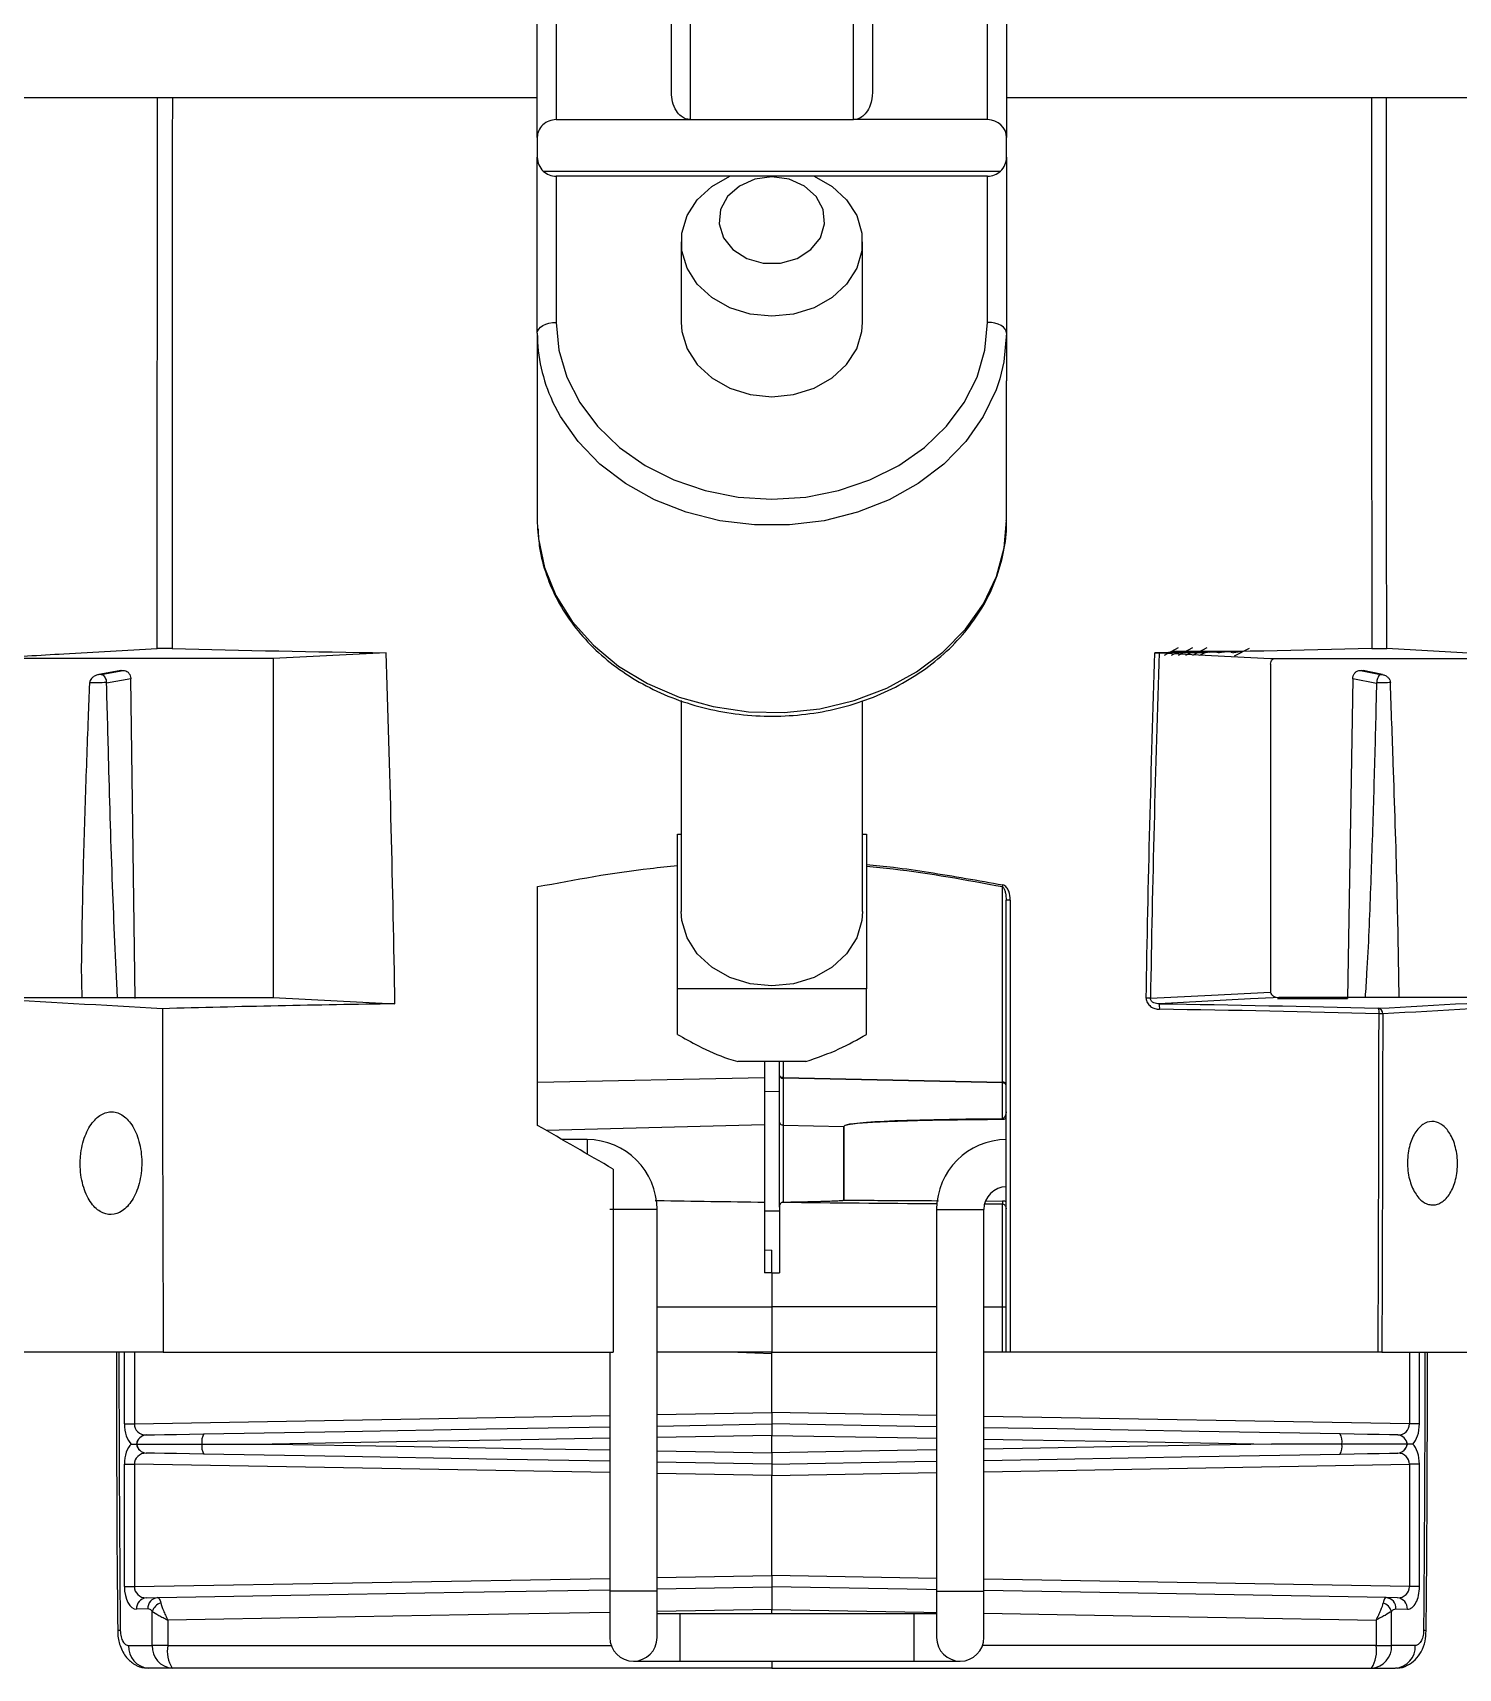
# Model space of a CAD drawing. Extents: x 9.3 to 87.2, y 1.1 to 68.8.
# Drawn here: x 36.15 to 39.923, y 54.545 to 58.873 of the extents above; entities that cross this region are included whole.
import ezdxf

# ---------------------------------------------------------------- set-up
doc = ezdxf.new("R2010")
doc.units = 0
doc.header["$MEASUREMENT"] = 0
doc.layers.add('OBJECT', color=7, linetype='CONTINUOUS')

msp = doc.modelspace()

# ---------------------------------------------------------------- linework, layer by layer
at = {"layer": 'OBJECT'}
for p, q in [((37.8405, 58.7145), (37.8405, 60.8196)), ((37.8905, 60.8196), (37.8905, 58.643)), ((38.3225, 58.643), (38.3225, 60.8196)), ((38.3725, 60.8196), (38.3725, 58.7145)), ((37.4855, 58.596), (37.4855, 60.4793)), ((37.5355, 60.4793), (37.5355, 58.643)), ((38.6775, 58.643), (38.6775, 60.4793)), ((38.7275, 60.4793), (38.7275, 58.596)), ((35.2685, 58.7018), (37.4855, 58.7018)), ((38.7275, 58.7018), (40.9445, 58.7018)), ((37.5355, 58.643), (37.8905, 58.643)), ((37.8905, 58.643), (38.3225, 58.643)), ((38.6775, 58.643), (38.3225, 58.643)), ((37.4855, 58.596), (37.4855, 58.5433)), ((38.7275, 58.5433), (38.7275, 58.596)), ((37.4855, 58.0778), (37.4855, 58.5433)), ((38.7275, 58.5433), (38.7275, 58.0778)), ((37.5013, 58.5068), (38.7118, 58.5068)), ((38.6775, 58.4933), (37.5355, 58.4933)), ((37.5355, 58.4933), (37.5355, 58.1065)), ((38.6775, 58.1065), (38.6775, 58.4933)), ((37.8665, 58.3193), (37.8665, 58.1065)), ((38.3465, 58.1065), (38.3465, 58.3193)), ((37.4855, 58.0778), (37.4855, 57.9522)), ((38.7275, 58.0778), (38.7275, 57.9522)), ((37.4855, 57.9522), (37.4855, 57.5823)), ((38.7275, 57.5823), (38.7275, 57.9522)), ((37.4855, 57.5823), (37.4861, 57.5608)), ((37.0853, 57.2325), (36.7865, 57.2168)), ((36.7865, 57.2168), (36.7865, 56.3203)), ((39.1315, 57.2323), (39.4265, 57.2168)), ((39.1822, 57.2451), (39.1443, 57.225)), ((39.1773, 57.2324), (39.163, 57.2249)), ((39.354, 57.2359), (39.1649, 57.2359)), ((39.1649, 57.2359), (39.1773, 57.2324)), ((39.1711, 57.2342), (39.1773, 57.2324)), ((39.19, 57.2342), (39.1773, 57.2324)), ((39.2529, 57.2324), (39.1773, 57.2324)), ((39.22, 57.2451), (39.1821, 57.225)), ((39.2151, 57.2324), (39.2008, 57.2249)), ((39.2089, 57.2342), (39.2151, 57.2324)), ((39.2278, 57.2342), (39.2151, 57.2324)), ((39.2578, 57.2451), (39.2199, 57.225)), ((39.2594, 57.2359), (39.2385, 57.2248)), ((39.2467, 57.2342), (39.2529, 57.2324)), ((39.2656, 57.2342), (39.2529, 57.2324)), ((39.2845, 57.2342), (39.2907, 57.2324)), ((39.3034, 57.2342), (39.2907, 57.2324)), ((39.3223, 57.2342), (39.3285, 57.2324)), ((39.354, 57.2359), (39.3285, 57.2324)), ((39.3693, 57.2441), (39.33, 57.2232)), ((36.3829, 57.1855), (36.3254, 57.1746)), ((36.3862, 57.1858), (36.3309, 57.1753)), ((36.3309, 57.1753), (36.3315, 57.1753)), ((36.3315, 57.1753), (36.3898, 57.1858)), ((36.3829, 57.1854), (36.3862, 57.1858)), ((39.4265, 57.2022), (39.4265, 56.3348)), ((39.6641, 57.1858), (39.7172, 57.1753)), ((39.6677, 57.1858), (39.6715, 57.185)), ((39.7177, 57.1753), (39.6677, 57.1858)), ((39.7227, 57.1747), (39.6716, 57.1854)), ((39.7172, 57.1753), (39.7177, 57.1753)), ((36.3002, 57.1527), (36.3, 57.151)), ((36.4096, 57.1635), (36.3455, 57.152)), ((36.3455, 57.152), (36.3455, 57.1535)), ((36.4212, 56.3176), (36.4096, 57.1635)), ((39.6437, 57.1635), (39.6301, 56.3176)), ((39.7067, 57.151), (39.6437, 57.1635)), ((39.7068, 57.1527), (39.7067, 57.151)), ((39.7436, 57.152), (39.7436, 57.1535)), ((37.8665, 57.1059), (37.8665, 56.5475)), ((38.3465, 56.5475), (38.3465, 57.1052)), ((37.8565, 56.7523), (37.8665, 56.7523)), ((37.8565, 56.3428), (37.8565, 56.7523)), ((38.3465, 56.7523), (38.3565, 56.7523)), ((38.3565, 56.7523), (38.3565, 56.3428)), ((38.7169, 56.0964), (38.7169, 56.6128)), ((39.7668, 56.3203), (39.7635, 56.5347)), ((36.2786, 56.4042), (36.2798, 56.319)), ((36.7865, 56.3203), (37.1087, 56.3034)), ((38.3565, 56.3428), (37.8565, 56.3428)), ((37.8565, 56.2226), (37.8565, 56.3428)), ((38.3565, 56.2226), (38.3565, 56.3428)), ((39.4448, 56.3176), (39.6301, 56.3176)), ((38.1966, 56.1506), (38.0165, 56.1506)), ((38.0865, 56.1506), (38.0865, 56.108)), ((38.1265, 56.114), (38.1265, 56.1506)), ((38.1362, 56.1506), (38.1362, 56.109)), ((38.0865, 56.108), (37.4865, 56.095)), ((38.0865, 56.108), (38.0865, 55.9832)), ((38.1265, 55.9901), (38.1265, 56.114)), ((38.1362, 56.109), (38.7169, 56.0964)), ((38.7169, 56.0942), (38.1362, 56.1069)), ((38.1362, 56.1069), (38.1362, 55.9829)), ((38.7169, 55.9992), (38.7169, 56.0942)), ((38.0865, 56.0728), (38.1265, 56.0717)), ((38.0865, 55.9832), (37.5092, 55.9687)), ((38.0865, 55.9832), (38.0865, 55.7787)), ((38.1265, 55.7659), (38.1265, 55.9901)), ((38.1362, 55.9829), (38.2967, 55.9789)), ((38.1362, 55.9829), (38.1362, 55.7789)), ((38.2967, 55.7841), (38.2967, 55.9789)), ((38.2969, 55.9789), (38.2969, 55.7842)), ((37.6175, 55.9443), (37.5515, 55.9443)), ((37.6175, 55.9443), (37.6175, 55.9065)), ((37.8025, 55.7593), (37.6775, 55.7593)), ((37.8025, 54.7493), (37.8025, 55.7593)), ((38.0865, 55.7787), (38.0865, 55.5918)), ((38.0865, 55.7556), (38.1265, 55.7561)), ((38.1265, 55.7659), (38.1265, 55.5918)), ((38.5425, 55.7593), (38.5425, 54.7493)), ((38.5425, 55.7593), (38.6675, 55.7593)), ((38.6675, 54.7493), (38.6675, 55.7593)), ((38.6721, 55.782), (38.7171, 55.7818)), ((38.7169, 55.5018), (38.7169, 55.7739)), ((38.0865, 55.6525), (38.1065, 55.6518)), ((38.1065, 55.5918), (38.1065, 55.6518)), ((38.1065, 55.5918), (38.0865, 55.5918)), ((38.1065, 55.5918), (38.1065, 55.5018)), ((38.1065, 55.5918), (38.1265, 55.5918)), ((37.8025, 55.5018), (38.1065, 55.5018)), ((38.1065, 55.5018), (38.1065, 55.3818)), ((38.5425, 55.5018), (38.1065, 55.5018)), ((38.6675, 55.5018), (38.7169, 55.5018)), ((38.7169, 55.5018), (38.7265, 55.5018)), ((36.4955, 55.3818), (36.0245, 55.3818)), ((36.3927, 55.1924), (36.3927, 55.3818)), ((36.4192, 55.3818), (36.4192, 55.1924)), ((36.4955, 55.3818), (37.6865, 55.3818)), ((37.6775, 55.3818), (37.6775, 54.7493)), ((38.1065, 55.3818), (37.8025, 55.3818)), ((38.0165, 55.3818), (38.1065, 55.3787)), ((38.1065, 55.3818), (38.5425, 55.3818)), ((38.1065, 55.2218), (38.1065, 55.3818)), ((38.1065, 55.2218), (38.1065, 55.3787)), ((38.7165, 55.3818), (38.6675, 55.3818)), ((39.7111, 55.3818), (38.7373, 55.3818)), ((39.7209, 55.3818), (40.1886, 55.3818)), ((39.7939, 55.3818), (39.7939, 55.1924)), ((39.8204, 55.1924), (39.8204, 55.3818)), ((37.8025, 55.2165), (38.1065, 55.2218)), ((38.1065, 55.2218), (38.1065, 55.1918)), ((38.5425, 55.2142), (38.1065, 55.2218)), ((36.3927, 55.1924), (36.4192, 55.1924)), ((36.4192, 55.1924), (37.6775, 55.2143)), ((37.8025, 55.1865), (38.1065, 55.1918)), ((39.7939, 55.1924), (38.6675, 55.212)), ((39.8204, 55.1924), (39.7939, 55.1924)), ((38.1065, 55.1618), (37.8025, 55.1565)), ((38.1065, 55.1158), (38.1065, 55.1618)), ((37.8025, 55.1211), (38.1065, 55.1158)), ((38.1065, 55.0858), (37.8025, 55.0911)), ((36.3927, 54.7614), (36.3927, 55.0852)), ((36.3927, 55.0852), (36.4192, 55.0852)), ((36.4192, 55.0852), (36.4192, 54.7614)), ((37.6775, 55.0633), (36.4192, 55.0852)), ((38.1065, 55.0558), (37.8025, 55.0611)), ((38.1065, 55.0858), (38.1065, 55.0558)), ((38.1065, 55.0558), (38.5425, 55.0634)), ((38.1065, 54.7908), (38.1065, 55.0558)), ((38.6675, 55.0656), (39.7939, 55.0852)), ((39.8204, 55.0852), (39.7939, 55.0852)), ((39.7939, 55.0852), (39.7939, 54.7614)), ((39.8204, 54.7614), (39.8204, 55.0852)), ((37.8025, 54.7855), (38.1065, 54.7908)), ((38.1065, 54.7908), (38.1065, 54.7608)), ((38.5425, 54.7832), (38.1065, 54.7908)), ((36.3927, 54.7614), (36.4192, 54.7614)), ((36.4192, 54.7614), (37.6775, 54.7833)), ((37.6775, 54.7493), (37.6775, 54.6268)), ((37.8025, 54.7493), (37.6775, 54.7493)), ((37.8025, 54.7555), (38.1065, 54.7608)), ((37.8025, 54.6268), (37.8025, 54.7493)), ((38.5425, 54.7493), (38.5425, 54.6268)), ((38.5425, 54.7493), (38.6675, 54.7493)), ((39.7939, 54.7614), (38.6675, 54.781)), ((38.6675, 54.6268), (38.6675, 54.7493)), ((39.8204, 54.7614), (39.7939, 54.7614)), ((36.4549, 54.7024), (36.4246, 54.7019)), ((36.4506, 54.7319), (36.4809, 54.7324)), ((38.1065, 54.7008), (37.8025, 54.6955)), ((38.1065, 54.6893), (38.1065, 54.7008)), ((39.7625, 54.7319), (39.7322, 54.7324)), ((39.7581, 54.7024), (39.7885, 54.7019)), ((36.4665, 54.6058), (36.4665, 54.6958)), ((36.5075, 54.6731), (36.5075, 54.6058)), ((37.8625, 54.6893), (37.8025, 54.6893)), ((38.4825, 54.6893), (37.8625, 54.6893)), ((37.8625, 54.6893), (37.8625, 54.5643)), ((38.5425, 54.6893), (38.4825, 54.6893)), ((38.4825, 54.6893), (38.4825, 54.5643)), ((39.7055, 54.6731), (39.7055, 54.6058)), ((39.7465, 54.6058), (39.7465, 54.6958)), ((36.4037, 54.6058), (36.4665, 54.6058)), ((36.5075, 54.6058), (36.4665, 54.6058)), ((36.5075, 54.6058), (37.6812, 54.6058)), ((39.7055, 54.6058), (38.6639, 54.6058)), ((39.7055, 54.6058), (39.7465, 54.6058)), ((39.8094, 54.6058), (39.7465, 54.6058)), ((36.5195, 54.5458), (36.4566, 54.5458)), ((38.1065, 54.5458), (36.5195, 54.5458)), ((37.74, 54.5643), (37.8625, 54.5643)), ((37.8625, 54.5643), (38.4825, 54.5643)), ((38.1065, 54.5643), (38.1065, 54.5458)), ((38.1065, 54.5458), (39.6936, 54.5458)), ((38.4825, 54.5643), (38.605, 54.5643)), ((39.6936, 54.5458), (39.7564, 54.5458))]:
    msp.add_line(p, q, dxfattribs=at)
at = {"layer": 'OBJECT', "flags": 128}
for points in [[(38.2183, 58.4933), (38.2657, 58.4665), (38.3041, 58.431), (38.3309, 58.389), (38.3448, 58.343), (38.3448, 58.2956), (38.3309, 58.2496), (38.3041, 58.2076), (38.2657, 58.1722), (38.2181, 58.1452), (38.164, 58.1284), (38.1065, 58.1227), (38.0491, 58.1284), (37.995, 58.1452), (37.9474, 58.1722), (37.909, 58.2076), (37.8821, 58.2496), (37.8683, 58.2956), (37.8683, 58.343), (37.8821, 58.389), (37.909, 58.431), (37.9474, 58.4665), (37.9948, 58.4933)], [(38.1065, 58.4914), (38.0611, 58.4851), (38.0206, 58.4672), (37.9893, 58.4394), (37.9708, 58.4048), (37.967, 58.3672), (37.9783, 58.3306), (38.0035, 58.299), (38.0399, 58.2758), (38.0835, 58.2636), (38.1296, 58.2636), (38.1732, 58.2758), (38.2095, 58.299), (38.2347, 58.3306), (38.2461, 58.3672), (38.2423, 58.4048), (38.2237, 58.4394), (38.1925, 58.4672), (38.152, 58.4851), (38.1065, 58.4914)], [(37.4855, 58.0778), (37.4865, 58.0834), (37.4893, 58.0888), (37.494, 58.0938), (37.5002, 58.0981), (37.5078, 58.1017), (37.5164, 58.1043), (37.5258, 58.106), (37.5355, 58.1065)], [(37.5355, 58.1065), (37.5426, 58.0334), (37.5635, 57.962), (37.5978, 57.8942), (37.6446, 57.8316), (37.7028, 57.7758), (37.7709, 57.7281), (37.8473, 57.6898), (37.9301, 57.6617), (38.0172, 57.6445), (38.1065, 57.6388), (38.1959, 57.6445), (38.283, 57.6617), (38.3658, 57.6898), (38.4422, 57.7281), (38.5103, 57.7758), (38.5685, 57.8316), (38.6153, 57.8942), (38.6496, 57.962), (38.6705, 58.0334), (38.6775, 58.1065)], [(37.8665, 58.1065), (37.8683, 58.0828), (37.8821, 58.0368), (37.909, 57.9948), (37.9474, 57.9594), (37.995, 57.9324), (38.0491, 57.9156), (38.1065, 57.9099)], [(38.1065, 57.9099), (38.164, 57.9156), (38.2181, 57.9324), (38.2657, 57.9594), (38.3041, 57.9948), (38.3309, 58.0368), (38.3448, 58.0828), (38.3465, 58.1065)], [(38.7275, 58.0778), (38.7266, 58.0834), (38.7237, 58.0888), (38.7191, 58.0938), (38.7129, 58.0981), (38.7053, 58.1017), (38.6967, 58.1043), (38.6873, 58.106), (38.6775, 58.1065)], [(38.7275, 58.0778), (38.7206, 58.002), (38.7098, 57.9572)], [(38.7098, 57.9572), (38.7, 57.9279), (38.666, 57.8571), (38.6196, 57.7913), (38.5618, 57.7318), (38.4937, 57.6801), (38.417, 57.6373), (38.3334, 57.6043), (38.2447, 57.5819), (38.1529, 57.5706), (38.0601, 57.5706), (37.9684, 57.5819), (37.8797, 57.6043), (37.796, 57.6373), (37.7194, 57.6801), (37.6513, 57.7318), (37.5934, 57.7913), (37.547, 57.8571), (37.5258, 57.8976)], [(37.4861, 57.5608), (37.4883, 57.5341), (37.5045, 57.4576), (37.5347, 57.384), (37.5782, 57.3149), (37.6341, 57.2522), (37.7009, 57.1971), (37.7773, 57.151), (37.8613, 57.1149), (37.951, 57.0898), (38.0444, 57.0761), (38.1392, 57.0743), (38.2332, 57.0843), (38.3243, 57.1059), (38.4103, 57.1386), (38.4893, 57.1817), (38.5593, 57.2341), (38.6187, 57.2946), (38.6662, 57.3618), (38.7007, 57.4342), (38.7213, 57.5101), (38.7275, 57.5823)], [(39.19, 57.2342), (39.1926, 57.2345), (39.1953, 57.2347), (39.1981, 57.2349), (39.2008, 57.2349), (39.2033, 57.2349), (39.2056, 57.2347), (39.2074, 57.2345), (39.2089, 57.2342)], [(39.2467, 57.2342), (39.2453, 57.2345), (39.2434, 57.2347), (39.2411, 57.2349), (39.2386, 57.2349), (39.2359, 57.2349), (39.2332, 57.2347), (39.2304, 57.2345), (39.2278, 57.2342)], [(39.2656, 57.2342), (39.2682, 57.2345), (39.271, 57.2347), (39.2737, 57.2349), (39.2764, 57.2349), (39.279, 57.2349), (39.2812, 57.2347), (39.2831, 57.2345), (39.2845, 57.2342)], [(39.3223, 57.2342), (39.3209, 57.2345), (39.319, 57.2347), (39.3168, 57.2349), (39.3143, 57.2349), (39.3116, 57.2349), (39.3088, 57.2347), (39.306, 57.2345), (39.3034, 57.2342)], [(38.1065, 56.3509), (38.0491, 56.3567), (37.995, 56.3735), (37.9474, 56.4004), (37.909, 56.4359), (37.8821, 56.4778), (37.8683, 56.5238), (37.8665, 56.5475)], [(38.3465, 56.5475), (38.3448, 56.5238), (38.3309, 56.4778), (38.3041, 56.4359), (38.2657, 56.4004), (38.2181, 56.3735), (38.164, 56.3567), (38.1065, 56.3509)], [(39.1084, 56.3181), (39.2697, 56.3266), (39.4265, 56.3348)], [(39.4478, 56.3203), (39.4328, 56.3195), (39.3728, 56.3164), (39.1312, 56.3036)], [(38.1265, 56.114), (38.1267, 56.1131), (38.1273, 56.1122), (38.1282, 56.1113), (38.1293, 56.1106), (38.1308, 56.1099), (38.1325, 56.1095), (38.1343, 56.1092), (38.1362, 56.109)], [(38.7265, 56.0914), (38.7264, 56.0924), (38.7258, 56.0933), (38.7249, 56.0942), (38.7237, 56.0949), (38.7223, 56.0955), (38.7206, 56.096), (38.7188, 56.0963), (38.7169, 56.0964)], [(36.6029, 55.1656), (36.9759, 55.1721), (37.3513, 55.1786), (37.6775, 55.1843)], [(38.5425, 55.1842), (38.4846, 55.1852), (38.1065, 55.1918)], [(39.6102, 55.1656), (39.2372, 55.1721), (38.8617, 55.1786), (38.6675, 55.182)], [(36.4506, 55.1629), (36.472, 55.1633), (36.4989, 55.1637), (36.5303, 55.1643), (36.5654, 55.1649), (36.6029, 55.1656)], [(37.6775, 55.1543), (37.4431, 55.1503), (37.1128, 55.1445), (36.7842, 55.1388)], [(36.7842, 55.1388), (37.1128, 55.1331), (37.4431, 55.1273), (37.6775, 55.1233)], [(38.1065, 55.1618), (38.4386, 55.156), (38.5425, 55.1542)], [(38.6675, 55.152), (38.77, 55.1503), (39.1003, 55.1445), (39.4289, 55.1388)], [(39.4289, 55.1388), (39.1003, 55.1331), (38.77, 55.1273), (38.6675, 55.1256)], [(39.7625, 55.1629), (39.7411, 55.1633), (39.7142, 55.1637), (39.6827, 55.1643), (39.6477, 55.1649), (39.6102, 55.1656)], [(36.6029, 55.112), (36.5654, 55.1127), (36.5303, 55.1133), (36.4989, 55.1139), (36.472, 55.1143), (36.4506, 55.1147)], [(37.6775, 55.0933), (37.3513, 55.099), (36.9759, 55.1055), (36.6029, 55.112)], [(38.5425, 55.1234), (38.4386, 55.1216), (38.1065, 55.1158)], [(38.1065, 55.0858), (38.4846, 55.0924), (38.5425, 55.0934)], [(38.6675, 55.0956), (38.8617, 55.099), (39.2372, 55.1055), (39.6102, 55.112)], [(39.6102, 55.112), (39.6477, 55.1127), (39.6827, 55.1133), (39.7142, 55.1139), (39.7411, 55.1143), (39.7625, 55.1147)], [(36.4809, 54.7324), (36.8835, 54.7395), (37.2894, 54.7465), (37.6775, 54.7533)], [(38.5425, 54.7532), (38.5157, 54.7537), (38.1065, 54.7608)], [(39.7322, 54.7324), (39.3296, 54.7395), (38.9237, 54.7465), (38.6675, 54.751)], [(38.1065, 54.7008), (38.5088, 54.6938), (38.5425, 54.6932)], [(37.6775, 54.6934), (37.303, 54.6869), (36.9037, 54.68), (36.5075, 54.6731)], [(38.6675, 54.6911), (38.9101, 54.6869), (39.3094, 54.68), (39.7055, 54.6731)]]:
    msp.add_lwpolyline(points, dxfattribs=at)
at = {"layer": 'OBJECT'}
for centre, radius, start, end in [((37.5355, 58.5433), 0.05, 180, 226.8214), ((38.6775, 58.5433), 0.05, 313.1786, 0), ((37.5355, 58.5433), 0.05, 226.8214, 270), ((38.6775, 58.5433), 0.05, 270, 313.1786), ((37.9156, 58.0794), 0.4301, 180.2013, 204.9991), ((38.5892, 56.6422), 0.131, 347.0442, 349.4355), ((38.7345, 56.4979), 0.0802, 87.9733, 95.695), ((39.0929, 56.0463), 0.2722, 86.7448, 89.0894), ((39.1004, 56.2928), 0.0326, 353.3818, 19.409), ((39.6908, 56.2808), 0.0229, 350.5798, 28.2809), ((39.7088, 56.2774), 0.0144, 358.0331, 81.4105), ((39.7125, 55.9907), 0.2863, 87.8594, 89.8319), ((38.1352, 56.1156), 0.00884, 190.4208, 276.2159), ((38.3062, 56.108), 0.17, 179.6306, 180.3694), ((38.7178, 56.0855), 0.00884, 10.4177, 96.2134), ((38.7471, 56.0011), 0.0303, 183.5924, 187.126), ((38.1352, 55.9917), 0.00884, 190.4214, 276.2131), ((38.297, 55.9898), 0.0109, 268.3848, 269.3044), ((37.6175, 55.7593), 0.185, 0, 90), ((38.7275, 55.7593), 0.185, 90, 180), ((38.7275, 55.7593), 0.06, 90, 180), ((38.9115, 55.7735), 0.1946, 177.5722, 179.8798), ((36.4522, 55.1352), 0.0277, 94.2445, 172.6384), ((36.4522, 55.1423), 0.0277, 187.3616, 265.7555), ((36.4524, 55.1355), 0.0275, 93.8712, 173.0771), ((36.4524, 55.1421), 0.0275, 186.9222, 266.1302), ((36.636, 55.1453), 0.0387, 148.5051, 189.6803), ((36.636, 55.1323), 0.0387, 170.3197, 211.4949), ((39.5771, 55.1453), 0.0387, 350.3171, 31.4976), ((39.5771, 55.1323), 0.0387, 328.5024, 9.6829), ((39.7606, 55.1355), 0.0275, 6.9219, 86.1298), ((39.7606, 55.1421), 0.0275, 273.8688, 353.0788), ((39.7609, 55.1352), 0.0277, 7.363, 85.7534), ((39.7609, 55.1423), 0.0277, 274.2466, 352.637), ((36.4529, 54.7036), 0.0283, 94.7089, 183.5306), ((36.4832, 54.7042), 0.0283, 94.7089, 183.53), ((36.502, 54.6839), 0.0374, 110.7328, 161.4995), ((39.7111, 54.6839), 0.0374, 18.501, 69.2674), ((39.7299, 54.7042), 0.0283, 356.4704, 85.2908), ((39.7602, 54.7036), 0.0283, 356.4692, 85.2906), ((36.3812, 54.6052), 0.0399, 89.1265, 99.2376), ((37.74, 54.6268), 0.0625, 180, 0), ((38.605, 54.6268), 0.0625, 180, 0), ((39.8318, 54.6043), 0.0409, 80.9174, 90.7827), ((36.4604, 54.6025), 0.0568, 176.664, 266.2215), ((36.5233, 54.6025), 0.0568, 176.6637, 266.2218), ((36.5916, 54.5914), 0.0853, 170.2762, 212.3304), ((39.6215, 54.5914), 0.0853, 327.6712, 9.7227), ((39.6898, 54.6025), 0.0568, 273.7788, 3.3359), ((39.7527, 54.6025), 0.0568, 273.7788, 3.3359)]:
    msp.add_arc(centre, radius, start, end, dxfattribs=at)
for centre, major_axis, ratio, start_param, end_param in [((37.5355, 58.596), (0.05, 0), 0.938361, 1.570796, 3.141593), ((38.6775, 58.596), (0.05, 0), 0.938361, 0, 1.570796), ((38.1013, 57.5007), (3.6002, 0.1508), 0.076813, 4.212633, 4.21375), ((38.1113, 57.5007), (3.6002, -0.1369), 0.078799, 5.161327, 5.162444), ((38.7165, 56.1015), (-0.0002, 0.01), 0.027719, 3.908117, 4.187199), ((41.0652, 55.9094), (2.7685, -0.0696), 0.020997, 2.583961, 3.14212), ((39.3553, 55.8818), (3.6232, 0), 0.030245, 4.368686, 4.486332), ((39.3553, 55.8818), (3.6232, 0), 0.030245, 4.521937, 4.535268), ((38.7165, 55.5018), (0, 0.12), 0.002908, 3.141593, 4.712389), ((36.4246, 55.1929), (0.0004, 0.06), 0.531565, 1.583731, 2.697992), ((36.4511, 55.1929), (0.031, 0.0082), 0.932097, 2.882072, 4.439703), ((39.762, 55.1929), (0.031, -0.0082), 0.932097, 4.985075, 6.542706), ((39.7885, 55.1929), (-0.0004, 0.06), 0.531565, 3.585194, 4.699455), ((36.4246, 55.0847), (-0.0004, 0.06), 0.531565, 0.443601, 1.557862), ((39.7885, 55.0847), (0.0004, 0.06), 0.531565, 4.725323, 5.839584), ((36.4511, 55.0847), (0.031, -0.0082), 0.932097, 1.843482, 3.401114), ((39.762, 55.0847), (0.031, 0.0082), 0.932097, 6.023664, 7.581296), ((36.4246, 54.7619), (0.0004, 0.06), 0.531565, 1.583731, 3.154527), ((36.4511, 54.7619), (0.031, 0.0082), 0.932097, 2.882072, 4.452868), ((39.762, 54.7619), (0.031, -0.0082), 0.932097, 4.97191, 6.542706), ((39.7885, 54.7619), (-0.0004, 0.06), 0.531565, 3.128658, 4.699455)]:
    msp.add_ellipse(centre, major_axis=major_axis, ratio=ratio, start_param=start_param, end_param=end_param, dxfattribs=at)
for points, knots in [([(36.4794, 57.2436), (36.4794, 57.2808), (36.4795, 57.5801), (36.48, 58.0667), (36.4801, 58.5149), (36.4802, 58.7018)], [0, 0, 0, 0, 0.076364, 0.614901, 1, 1, 1, 1]), ([(36.5196, 58.7018), (36.5195, 58.497), (36.5194, 58.0118), (36.5191, 57.525), (36.5189, 57.2436)], [0, 0, 0, 0, 0.421948, 1, 1, 1, 1]), ([(37.8905, 58.643), (37.8861, 58.6435), (37.8772, 58.6445), (37.8641, 58.6526), (37.8514, 58.6674), (37.8423, 58.6893), (37.8411, 58.7063), (37.8405, 58.7145)], [0, 0, 0, 0, 0.138344, 0.276042, 0.470202, 0.74205, 1, 1, 1, 1]), ([(38.3725, 58.7145), (38.3715, 58.7033), (38.3699, 58.6845), (38.3582, 58.6625), (38.3456, 58.65), (38.3334, 58.6439), (38.3258, 58.6432), (38.3225, 58.643)], [0, 0, 0, 0, 0.350281, 0.585229, 0.7605, 0.899708, 1, 1, 1, 1]), ([(39.6935, 58.7018), (39.6936, 58.4859), (39.6937, 58.0005), (39.694, 57.5138), (39.6942, 57.2436)], [0, 0, 0, 0, 0.444911, 1, 1, 1, 1]), ([(39.7337, 57.2436), (39.7337, 57.2808), (39.7336, 57.5637), (39.7331, 58.0502), (39.7329, 58.4985), (39.7328, 58.7018)], [0, 0, 0, 0, 0.076368, 0.581223, 1, 1, 1, 1]), ([(37.4875, 57.5599), (37.4884, 57.5433), (37.4905, 57.5022), (37.5082, 57.4381), (37.5381, 57.3691), (37.5798, 57.3045), (37.6319, 57.2454), (37.6935, 57.193), (37.7635, 57.1484), (37.8405, 57.1124), (37.9229, 57.0858), (38.009, 57.0692), (38.0971, 57.0629), (38.1854, 57.067), (38.2722, 57.0814), (38.3558, 57.106), (38.4344, 57.1403), (38.5064, 57.1836), (38.5704, 57.235), (38.6249, 57.2937), (38.6688, 57.3582), (38.7016, 57.4273), (38.7209, 57.4993), (38.7291, 57.5517), (38.7271, 57.5793), (38.7269, 57.5824)], [0, 0, 0, 0, 0.030719, 0.075911, 0.121153, 0.16653, 0.212088, 0.257827, 0.303719, 0.349725, 0.395809, 0.441942, 0.488108, 0.534301, 0.580515, 0.62675, 0.672997, 0.719237, 0.76544, 0.81156, 0.857541, 0.903332, 0.948906, 0.99428, 1, 1, 1, 1]), ([(36.7865, 57.2168), (36.6837, 57.2168), (36.5828, 57.2168), (36.3849, 57.2168), (36.2879, 57.2168), (36.098, 57.2168), (36.0056, 57.2168), (35.871, 57.2168), (35.8268, 57.2168), (35.7397, 57.2168), (35.6968, 57.2168), (35.5703, 57.2168), (35.4892, 57.2168), (35.3723, 57.2168), (35.3341, 57.2168), (35.2594, 57.2168), (35.2229, 57.2168), (35.1159, 57.2168), (35.0483, 57.2168), (34.9526, 57.2168), (34.9216, 57.2168), (34.8765, 57.2168), (34.8617, 57.2168), (34.8326, 57.2168), (34.8183, 57.2168), (34.804, 57.2168)], [0, 0, 0, 0, 0.125, 0.125, 0.25, 0.25, 0.375, 0.375, 0.4375, 0.4375, 0.5, 0.5, 0.625, 0.625, 0.6875, 0.6875, 0.75, 0.75, 0.875, 0.875, 0.9375, 0.9375, 0.96875, 0.96875, 1, 1, 1, 1]), ([(36.0392, 57.2184), (36.1036, 57.2222), (36.168, 57.226), (36.2324, 57.2297), (36.3147, 57.2344), (36.397, 57.239), (36.4794, 57.2436)], [0.00042223, 0.00042223, 0.00042223, 0.00042223, 0.00998302, 0.00998302, 0.00998302, 0.02220394, 0.02220394, 0.02220394, 0.02220394]), ([(36.5189, 57.2436), (36.5148, 57.2437), (36.5108, 57.2438), (36.5033, 57.2439), (36.4996, 57.2439), (36.4894, 57.2439), (36.4837, 57.2438), (36.4794, 57.2436)], [0, 0, 0, 0, 0.25, 0.25, 0.5, 0.5, 1, 1, 1, 1]), ([(39.4265, 57.2022), (39.4265, 57.2047), (39.4271, 57.2071), (39.4286, 57.2111), (39.4297, 57.2126), (39.4329, 57.2161), (39.4354, 57.2171), (39.4379, 57.2172)], [0, 0, 0, 0, 0.25, 0.25, 0.5, 0.5, 1, 1, 1, 1]), ([(39.4265, 57.2168), (39.5294, 57.2168), (39.6303, 57.2168), (39.8281, 57.2168), (39.9252, 57.2168), (40.1151, 57.2168), (40.2075, 57.2168), (40.342, 57.2168), (40.3862, 57.2168), (40.4733, 57.2168), (40.5163, 57.2168), (40.6428, 57.2168), (40.7239, 57.2168), (40.8408, 57.2168), (40.8789, 57.2168), (40.9536, 57.2168), (40.9902, 57.2168), (41.0972, 57.2168), (41.1647, 57.2168), (41.2605, 57.2168), (41.2915, 57.2168), (41.3366, 57.2168), (41.3514, 57.2168), (41.3805, 57.2168), (41.3948, 57.2168), (41.4091, 57.2168)], [0, 0, 0, 0, 0.125, 0.125, 0.25, 0.25, 0.375, 0.375, 0.4375, 0.4375, 0.5, 0.5, 0.625, 0.625, 0.6875, 0.6875, 0.75, 0.75, 0.875, 0.875, 0.9375, 0.9375, 0.96875, 0.96875, 1, 1, 1, 1]), ([(39.6942, 57.2436), (39.6983, 57.2437), (39.7022, 57.2438), (39.7098, 57.2439), (39.7135, 57.2439), (39.7237, 57.2439), (39.7294, 57.2438), (39.7337, 57.2436)], [0, 0, 0, 0, 0.25, 0.25, 0.5, 0.5, 1, 1, 1, 1]), ([(40.1739, 57.2184), (40.1095, 57.2222), (40.0451, 57.226), (39.9807, 57.2297), (39.8984, 57.2344), (39.816, 57.239), (39.7337, 57.2436)], [0.00042223, 0.00042223, 0.00042223, 0.00042223, 0.00998302, 0.00998302, 0.00998302, 0.02220394, 0.02220394, 0.02220394, 0.02220394]), ([(36.3309, 57.1753), (36.3308, 57.1753), (36.3287, 57.1751), (36.3226, 57.1743), (36.3136, 57.1712), (36.306, 57.1654), (36.3015, 57.1592), (36.3006, 57.1549), (36.3002, 57.1527)], [0, 0, 0, 0, 0.00456, 0.169624, 0.473652, 0.691285, 0.845257, 1, 1, 1, 1]), ([(36.3315, 57.1753), (36.3315, 57.1753), (36.3325, 57.1752), (36.3348, 57.1744), (36.3384, 57.1716), (36.3417, 57.1667), (36.3443, 57.1605), (36.3451, 57.1558), (36.3455, 57.1535)], [0, 0, 0, 0, 0.005288, 0.181468, 0.410794, 0.614403, 0.806986, 1, 1, 1, 1]), ([(36.3898, 57.1858), (36.392, 57.1855), (36.3965, 57.185), (36.4025, 57.1811), (36.407, 57.1753), (36.4093, 57.169), (36.4095, 57.1649), (36.4096, 57.1635)], [0, 0, 0, 0, 0.217766, 0.435523, 0.653691, 0.873137, 1, 1, 1, 1]), ([(39.6437, 57.1635), (39.644, 57.1661), (39.6445, 57.1713), (39.6482, 57.1781), (39.6536, 57.1831), (39.6593, 57.1855), (39.6628, 57.1857), (39.6641, 57.1858)], [0, 0, 0, 0, 0.221448, 0.442933, 0.663362, 0.882264, 1, 1, 1, 1]), ([(39.7172, 57.1753), (39.7172, 57.1753), (39.7168, 57.1751), (39.7154, 57.1743), (39.7126, 57.1712), (39.7097, 57.1654), (39.7077, 57.1592), (39.7071, 57.1549), (39.7068, 57.1527)], [0, 0, 0, 0, 0.004561, 0.169629, 0.473652, 0.691286, 0.845259, 1, 1, 1, 1]), ([(39.7177, 57.1753), (39.7177, 57.1753), (39.7199, 57.1752), (39.7249, 57.1744), (39.732, 57.1716), (39.738, 57.1667), (39.7423, 57.1605), (39.7431, 57.1558), (39.7436, 57.1535)], [0, 0, 0, 0, 0.005293, 0.1814754, 0.4107967, 0.6144028, 0.8069899, 1, 1, 1, 1]), ([(36.3, 57.151), (36.2989, 57.1209), (36.2948, 57.0156), (36.2885, 56.8351), (36.2817, 56.6163), (36.2797, 56.4727), (36.2787, 56.4042)], [0, 0, 0, 0, 0.121097, 0.422979, 0.724866, 1, 1, 1, 1]), ([(36.3455, 57.1535), (36.3376, 57.1532), (36.3215, 57.1528), (36.3074, 57.1528), (36.3002, 57.1527)], [0, 0, 0, 0, 0.488037, 1, 1, 1, 1]), ([(36.3742, 56.3203), (36.3697, 56.4187), (36.3601, 56.625), (36.3523, 56.9023), (36.3475, 57.0811), (36.3455, 57.152)], [0, 0, 0, 0, 0.355051, 0.744352, 1, 1, 1, 1]), ([(39.7067, 57.151), (39.706, 57.1209), (39.7035, 57.0156), (39.6987, 56.8351), (39.691, 56.6097), (39.6844, 56.4379), (39.678, 56.3416), (39.6766, 56.3203)], [0, 0, 0, 0, 0.108843, 0.380177, 0.651516, 0.922882, 1, 1, 1, 1]), ([(39.7436, 57.1535), (39.7388, 57.1532), (39.729, 57.1528), (39.7143, 57.1528), (39.7068, 57.1527)], [0, 0, 0, 0, 0.488035, 1, 1, 1, 1]), ([(39.7628, 56.5347), (39.7622, 56.5616), (39.7596, 56.6965), (39.7522, 56.9023), (39.7461, 57.0811), (39.7436, 57.152)], [0, 0, 0, 0, 0.130977, 0.655532, 1, 1, 1, 1]), ([(37.4865, 56.6136), (37.5855, 56.6321), (37.7081, 56.6551), (37.8325, 56.6668), (37.8565, 56.6691)], [0, 0, 0, 0, 0.806559, 1, 1, 1, 1]), ([(38.3565, 56.6721), (38.3805, 56.6699), (38.4356, 56.6647), (38.5562, 56.6469), (38.6525, 56.6298), (38.718, 56.6182)], [0, 0, 0, 0, 0.197001, 0.453781, 1, 1, 1, 1]), ([(38.7169, 56.6128), (38.6208, 56.6307), (38.5013, 56.6528), (38.3802, 56.6644), (38.3565, 56.6667)], [0, 0, 0, 0, 0.804447, 1, 1, 1, 1]), ([(38.7169, 56.6128), (38.7184, 56.6123), (38.7194, 56.611), (38.7211, 56.6083), (38.7218, 56.6069), (38.7235, 56.6025), (38.7242, 56.5995), (38.726, 56.5903), (38.7265, 56.584), (38.7265, 56.5777)], [0, 0, 0, 0, 0.125, 0.125, 0.25, 0.25, 0.5, 0.5, 1, 1, 1, 1]), ([(38.7373, 56.5781), (38.7373, 56.586), (38.7361, 56.5939), (38.7319, 56.6049), (38.7301, 56.6085), (38.7252, 56.6147), (38.722, 56.6174), (38.718, 56.6182)], [0, 0, 0, 0, 0.5, 0.5, 0.75, 0.75, 1, 1, 1, 1]), ([(34.8312, 56.3203), (34.944, 56.3203), (35.0712, 56.3203), (35.3543, 56.3203), (35.5084, 56.3203), (35.7579, 56.3203), (35.8437, 56.3203), (36.0202, 56.3203), (36.111, 56.3203), (36.3908, 56.3203), (36.5849, 56.3203), (36.7865, 56.3203)], [0, 0, 0, 0, 0.25, 0.25, 0.5, 0.5, 0.625, 0.625, 0.75, 0.75, 1, 1, 1, 1]), ([(39.0972, 56.3185), (39.0972, 56.3142), (39.0983, 56.3099), (39.1024, 56.3024), (39.1054, 56.2992), (39.1123, 56.2941), (39.1162, 56.2922), (39.1243, 56.2897), (39.1285, 56.2891), (39.1328, 56.2891)], [0, 0, 0, 0, 0.25, 0.25, 0.5, 0.5, 0.75, 0.75, 1, 1, 1, 1]), ([(39.1312, 56.3036), (39.1264, 56.3036), (39.1216, 56.3044), (39.1149, 56.3075), (39.1128, 56.3089), (39.1094, 56.3128), (39.1082, 56.3154), (39.1084, 56.3181)], [0, 0, 0, 0, 0.5, 0.5, 0.75, 0.75, 1, 1, 1, 1]), ([(39.4265, 56.3348), (39.4265, 56.3323), (39.4275, 56.33), (39.4305, 56.3261), (39.4324, 56.3246), (39.4385, 56.3212), (39.4432, 56.3203), (39.4478, 56.3203)], [0, 0, 0, 0, 0.25, 0.25, 0.5, 0.5, 1, 1, 1, 1]), ([(41.3819, 56.3203), (41.2701, 56.3203), (41.1441, 56.3203), (40.864, 56.3203), (40.7116, 56.3203), (40.3826, 56.3203), (40.2081, 56.3203), (39.8391, 56.3203), (39.6472, 56.3203), (39.4478, 56.3203)], [0, 0, 0, 0, 0.25, 0.25, 0.5, 0.5, 0.75, 0.75, 1, 1, 1, 1]), ([(37.8565, 56.2226), (37.8749, 56.2123), (37.9169, 56.1888), (37.9707, 56.1643), (38.0083, 56.1531), (38.0165, 56.1506)], [0, 0, 0, 0, 0.376951, 0.863752, 1, 1, 1, 1]), ([(38.1966, 56.1506), (38.2266, 56.1611), (38.2848, 56.1815), (38.3331, 56.2092), (38.3565, 56.2226)], [0, 0, 0, 0, 0.515407, 1, 1, 1, 1]), ([(36.3581, 55.7459), (36.3681, 55.7462), (36.3777, 55.7495), (36.3918, 55.759), (36.3964, 55.763), (36.405, 55.7723), (36.4091, 55.7776), (36.4168, 55.7898), (36.4204, 55.7967), (36.4267, 55.8116), (36.4294, 55.8196), (36.434, 55.8371), (36.4357, 55.8461), (36.4381, 55.8648), (36.4387, 55.8746), (36.4386, 55.8938), (36.4379, 55.9033), (36.4354, 55.9222), (36.4336, 55.9311), (36.429, 55.9481), (36.4262, 55.9561), (36.4197, 55.9706), (36.4161, 55.9773), (36.4083, 55.9891), (36.4042, 55.9942), (36.3954, 56.003), (36.3908, 56.0066), (36.3814, 56.0124), (36.3766, 56.0145), (36.3668, 56.0172), (36.3618, 56.0178), (36.3519, 56.0175), (36.347, 56.0166), (36.3372, 56.0133), (36.3323, 56.0108), (36.323, 56.0045), (36.3184, 56.0007), (36.3097, 55.9914), (36.3055, 55.9859), (36.2978, 55.9737), (36.2943, 55.967), (36.2879, 55.9522), (36.2851, 55.9439), (36.2805, 55.9268), (36.2787, 55.9178), (36.2769, 55.9036), (36.2765, 55.8988), (36.2759, 55.8892), (36.2757, 55.8844), (36.2758, 55.87), (36.2764, 55.8602), (36.2789, 55.8415), (36.2807, 55.8326), (36.2854, 55.8154), (36.2882, 55.8075), (36.2947, 55.7929), (36.2984, 55.7862), (36.3101, 55.7686), (36.3192, 55.7597), (36.338, 55.7483), (36.3481, 55.7455), (36.3581, 55.7459)], [0, 0, 0, 0, 0.0625, 0.0625, 0.09375, 0.09375, 0.125, 0.125, 0.15625, 0.15625, 0.1875, 0.1875, 0.21875, 0.21875, 0.25, 0.25, 0.28125, 0.28125, 0.3125, 0.3125, 0.34375, 0.34375, 0.375, 0.375, 0.40625, 0.40625, 0.4375, 0.4375, 0.46875, 0.46875, 0.5, 0.5, 0.53125, 0.53125, 0.5625, 0.5625, 0.59375, 0.59375, 0.625, 0.625, 0.65625, 0.65625, 0.6875, 0.6875, 0.71875, 0.71875, 0.734375, 0.734375, 0.75, 0.75, 0.78125, 0.78125, 0.8125, 0.8125, 0.84375, 0.84375, 0.875, 0.875, 0.9375, 0.9375, 1, 1, 1, 1]), ([(38.7265, 56.018), (38.7265, 56.0152), (38.7258, 56.0121), (38.7239, 56.0072), (38.7231, 56.0055), (38.7216, 56.0029), (38.721, 56.002), (38.7199, 56.0008), (38.7195, 56.0003), (38.7184, 55.9996), (38.7178, 55.9992), (38.7169, 55.9992)], [0, 0, 0, 0, 0.5, 0.5, 0.75, 0.75, 0.875, 0.875, 0.9375, 0.9375, 1, 1, 1, 1]), ([(38.7265, 56), (38.7251, 55.9993), (38.7231, 55.9983), (38.7196, 55.9975), (38.7179, 55.9973), (38.7171, 55.9973), (38.7171, 55.9973)], [0, 0, 0, 0, 0.579722, 0.800765, 0.992506, 1, 1, 1, 1]), ([(38.7171, 55.9973), (38.6464, 55.9968), (38.5757, 55.9961), (38.4698, 55.9936), (38.4345, 55.9926), (38.3817, 55.9902), (38.3641, 55.9893), (38.3378, 55.9872), (38.3291, 55.9865), (38.3161, 55.9849), (38.3118, 55.9842), (38.3055, 55.983), (38.3034, 55.9825), (38.3004, 55.9816), (38.2995, 55.9812), (38.2977, 55.9803), (38.2969, 55.9797), (38.2969, 55.9789)], [0, 0, 0, 0, 0.5, 0.5, 0.75, 0.75, 0.875, 0.875, 0.9375, 0.9375, 0.96875, 0.96875, 0.984375, 0.984375, 0.992188, 0.992188, 1, 1, 1, 1]), ([(39.8533, 55.9922), (39.8614, 55.9924), (39.8693, 55.9901), (39.8808, 55.983), (39.8846, 55.98), (39.8917, 55.9729), (39.8951, 55.9688), (39.9016, 55.9593), (39.9046, 55.9539), (39.91, 55.9421), (39.9123, 55.9358), (39.9164, 55.9219), (39.9179, 55.9147), (39.9202, 55.8997), (39.9209, 55.8918), (39.9212, 55.8761), (39.9208, 55.8684), (39.9191, 55.8529), (39.9178, 55.8455), (39.9143, 55.8315), (39.9121, 55.8248), (39.9071, 55.8126), (39.9043, 55.807), (39.8981, 55.797), (39.8947, 55.7926), (39.8877, 55.7851), (39.884, 55.7819), (39.8764, 55.7768), (39.8725, 55.7748), (39.8646, 55.7722), (39.8605, 55.7715), (39.8525, 55.7713), (39.8485, 55.7718), (39.8405, 55.774), (39.8365, 55.7758), (39.8289, 55.7805), (39.8251, 55.7834), (39.818, 55.7905), (39.8145, 55.7948), (39.8081, 55.8043), (39.8051, 55.8095), (39.7998, 55.8212), (39.7974, 55.8277), (39.7934, 55.8414), (39.7918, 55.8486), (39.7896, 55.8637), (39.7889, 55.8716), (39.7886, 55.8872), (39.789, 55.8952), (39.7906, 55.9105), (39.7919, 55.9179), (39.7954, 55.9321), (39.7976, 55.9388), (39.8026, 55.951), (39.8055, 55.9566), (39.8147, 55.9716), (39.8219, 55.9792), (39.8371, 55.9894), (39.8452, 55.9921), (39.8533, 55.9922)], [0, 0, 0, 0, 0.0625, 0.0625, 0.09375, 0.09375, 0.125, 0.125, 0.15625, 0.15625, 0.1875, 0.1875, 0.21875, 0.21875, 0.25, 0.25, 0.28125, 0.28125, 0.3125, 0.3125, 0.34375, 0.34375, 0.375, 0.375, 0.40625, 0.40625, 0.4375, 0.4375, 0.46875, 0.46875, 0.5, 0.5, 0.53125, 0.53125, 0.5625, 0.5625, 0.59375, 0.59375, 0.625, 0.625, 0.65625, 0.65625, 0.6875, 0.6875, 0.71875, 0.71875, 0.75, 0.75, 0.78125, 0.78125, 0.8125, 0.8125, 0.84375, 0.84375, 0.875, 0.875, 0.9375, 0.9375, 1, 1, 1, 1]), ([(37.6865, 55.8663), (37.6865, 55.7862), (37.6865, 55.706), (37.6865, 55.6208), (37.6865, 55.6156), (37.6865, 55.6055), (37.6865, 55.5902), (37.6865, 55.5546), (37.6865, 55.4834), (37.6865, 55.4224), (37.6865, 55.3818)], [0, 0, 0, 0, 0.5, 0.5, 0.53125, 0.53125, 0.5625, 0.625, 0.75, 1, 1, 1, 1]), ([(37.7977, 55.7832), (37.7997, 55.7832), (37.896, 55.7816), (37.9922, 55.7802), (38.0865, 55.7787)], [0, 0, 0, 0, 0.02076, 1, 1, 1, 1]), ([(38.1362, 55.7789), (38.138, 55.7789), (38.1398, 55.7789), (38.1416, 55.779), (38.1616, 55.7793), (38.1816, 55.7797), (38.2017, 55.7801), (38.2169, 55.7804), (38.2322, 55.7808), (38.2475, 55.7813), (38.2555, 55.7815), (38.2635, 55.7818), (38.2715, 55.7821), (38.2757, 55.7823), (38.2799, 55.7825), (38.2841, 55.7828), (38.2863, 55.7829), (38.2884, 55.783), (38.2906, 55.7832), (38.2917, 55.7833), (38.2928, 55.7834), (38.2939, 55.7835), (38.2944, 55.7836), (38.295, 55.7837), (38.2955, 55.7838), (38.2958, 55.7838), (38.2961, 55.7839), (38.2963, 55.7839), (38.2965, 55.784), (38.2966, 55.784), (38.2967, 55.7841)], [0.000245311, 0.000245311, 0.000245311, 0.000245311, 0.000381889, 0.000381889, 0.000381889, 0.001909465, 0.001909465, 0.001909465, 0.003073594, 0.003073594, 0.003073594, 0.003685499, 0.003685499, 0.003685499, 0.004004678, 0.004004678, 0.004004678, 0.004169674, 0.004169674, 0.004169674, 0.004253994, 0.004253994, 0.004253994, 0.004296438, 0.004296438, 0.004296438, 0.004317388, 0.004317388, 0.004317388, 0.004329159, 0.004329159, 0.004329159, 0.004329159]), ([(38.2967, 55.7841), (38.2967, 55.7841), (38.2968, 55.7841), (38.2968, 55.7842), (38.2968, 55.7842), (38.2969, 55.7842), (38.2969, 55.7842)], [0, 0, 0, 0, 0.000002883448, 0.000002883448, 0.000002883448, 0.000006071654, 0.000006071654, 0.000006071654, 0.000006071654]), ([(38.2969, 55.7842), (38.3036, 55.7842), (38.3369, 55.7839), (38.4205, 55.7833), (38.4974, 55.7829), (38.5477, 55.7827)], [0, 0, 0, 0, 0.079686, 0.3984288, 1, 1, 1, 1]), ([(38.1343, 55.7786), (38.1317, 55.7779), (38.1297, 55.7759), (38.1272, 55.7712), (38.1265, 55.7686), (38.1265, 55.7659)], [0, 0, 0, 0, 0.5, 0.5, 1, 1, 1, 1]), ([(38.7169, 55.7739), (38.7186, 55.7739), (38.7202, 55.7731), (38.7226, 55.7712), (38.7236, 55.77), (38.7258, 55.7663), (38.7265, 55.7636), (38.7265, 55.7611)], [0, 0, 0, 0, 0.25, 0.25, 0.5, 0.5, 1, 1, 1, 1]), ([(38.7265, 55.7799), (38.7253, 55.7804), (38.7224, 55.7815), (38.719, 55.7817), (38.7171, 55.7818)], [0, 0, 0, 0, 0.434075, 1, 1, 1, 1]), ([(36.3717, 55.3818), (36.3718, 55.197), (36.372, 54.9512), (36.3744, 54.7056), (36.375, 54.6447)], [0, 0, 0, 0, 0.752104, 1, 1, 1, 1]), ([(38.7265, 55.3818), (38.7265, 55.3818), (38.7251, 55.3818), (38.7213, 55.3818), (38.7189, 55.3818), (38.7165, 55.3818)], [0, 0, 0, 0, 0.5, 0.5, 1, 1, 1, 1]), ([(38.7373, 55.3818), (38.7346, 55.3818), (38.7318, 55.3818), (38.7277, 55.3818), (38.7265, 55.3818), (38.7265, 55.3818)], [0, 0, 0, 0, 0.5, 0.5, 1, 1, 1, 1]), ([(39.8381, 54.6447), (39.8386, 54.6959), (39.841, 54.9416), (39.8414, 55.1873), (39.8417, 55.3818)], [0, 0, 0, 0, 0.208647, 1, 1, 1, 1]), ([(38.1065, 55.1918), (38.1065, 55.1918), (38.1065, 55.191), (38.1065, 55.188), (38.1065, 55.1858), (38.1065, 55.1775), (38.1065, 55.1697), (38.1065, 55.1618)], [0, 0, 0, 0, 0.25, 0.25, 0.5, 0.5, 1, 1, 1, 1]), ([(38.1065, 55.1918), (38.1065, 55.1918), (38.1065, 55.191), (38.1065, 55.188), (38.1065, 55.1858), (38.1065, 55.1775), (38.1065, 55.1697), (38.1065, 55.1618)], [0, 0, 0, 0, 0.25, 0.25, 0.5, 0.5, 1, 1, 1, 1]), ([(36.4252, 55.1388), (36.4339, 55.1388), (36.4444, 55.1388), (36.4688, 55.1388), (36.4824, 55.1388), (36.5119, 55.1388), (36.5282, 55.1388), (36.562, 55.1388), (36.5795, 55.1388), (36.5978, 55.1388)], [0, 0, 0, 0, 0.25, 0.25, 0.5, 0.5, 0.75, 0.75, 1, 1, 1, 1]), ([(39.7879, 55.1388), (39.7791, 55.1388), (39.7687, 55.1388), (39.7443, 55.1388), (39.7307, 55.1388), (39.7011, 55.1388), (39.6849, 55.1388), (39.6511, 55.1388), (39.6336, 55.1388), (39.6153, 55.1388)], [0, 0, 0, 0, 0.25, 0.25, 0.5, 0.5, 0.75, 0.75, 1, 1, 1, 1]), ([(38.1065, 55.1158), (38.1065, 55.1118), (38.1065, 55.108), (38.1065, 55.1007), (38.1065, 55.0974), (38.1065, 55.0891), (38.1065, 55.0858), (38.1065, 55.0858)], [0, 0, 0, 0, 0.25, 0.25, 0.5, 0.5, 1, 1, 1, 1]), ([(38.1065, 55.1158), (38.1065, 55.1118), (38.1065, 55.108), (38.1065, 55.1007), (38.1065, 55.0974), (38.1065, 55.0891), (38.1065, 55.0858), (38.1065, 55.0858)], [0, 0, 0, 0, 0.25, 0.25, 0.5, 0.5, 1, 1, 1, 1]), ([(38.1065, 54.7608), (38.1065, 54.7608), (38.1065, 54.7604), (38.1065, 54.7589), (38.1065, 54.7577), (38.1065, 54.7547), (38.1065, 54.7529), (38.1065, 54.7485), (38.1065, 54.746), (38.1065, 54.7377), (38.1065, 54.731), (38.1065, 54.7166), (38.1065, 54.7087), (38.1065, 54.7008)], [0, 0, 0, 0, 0.125, 0.125, 0.25, 0.25, 0.375, 0.375, 0.5, 0.5, 0.75, 0.75, 1, 1, 1, 1]), ([(38.1065, 54.7608), (38.1065, 54.7608), (38.1065, 54.7604), (38.1065, 54.7589), (38.1065, 54.7577), (38.1065, 54.7547), (38.1065, 54.7529), (38.1065, 54.7485), (38.1065, 54.746), (38.1065, 54.7377), (38.1065, 54.731), (38.1065, 54.7166), (38.1065, 54.7087), (38.1065, 54.7008)], [0, 0, 0, 0, 0.125, 0.125, 0.25, 0.25, 0.375, 0.375, 0.5, 0.5, 0.75, 0.75, 1, 1, 1, 1]), ([(36.4665, 54.6958), (36.4648, 54.6981), (36.4629, 54.6998), (36.459, 54.702), (36.457, 54.7025), (36.4549, 54.7024)], [0, 0, 0, 0, 0.5, 0.5, 1, 1, 1, 1]), ([(36.4809, 54.7324), (36.4823, 54.7324), (36.4837, 54.7313), (36.4863, 54.7268), (36.4876, 54.7234), (36.4888, 54.7189)], [0, 0, 0, 0, 0.5, 0.5, 1, 1, 1, 1]), ([(36.4888, 54.7189), (36.4903, 54.7131), (36.4928, 54.706), (36.4976, 54.6942), (36.4994, 54.6901), (36.5033, 54.6817), (36.5054, 54.6773), (36.5075, 54.6731)], [0, 0, 0, 0, 0.5, 0.5, 0.75, 0.75, 1, 1, 1, 1]), ([(39.7243, 54.7189), (39.7228, 54.7131), (39.7203, 54.706), (39.7155, 54.6942), (39.7137, 54.6901), (39.7098, 54.6817), (39.7077, 54.6773), (39.7055, 54.6731)], [0, 0, 0, 0, 0.5, 0.5, 0.75, 0.75, 1, 1, 1, 1]), ([(39.7322, 54.7324), (39.7308, 54.7324), (39.7294, 54.7313), (39.7267, 54.7268), (39.7255, 54.7234), (39.7243, 54.7189)], [0, 0, 0, 0, 0.5, 0.5, 1, 1, 1, 1]), ([(39.7465, 54.6958), (39.7483, 54.6981), (39.7502, 54.6998), (39.7541, 54.702), (39.7561, 54.7025), (39.7581, 54.7024)], [0, 0, 0, 0, 0.5, 0.5, 1, 1, 1, 1]), ([(36.4665, 54.6958), (36.4709, 54.6929), (36.4768, 54.6894), (36.4874, 54.6835), (36.4912, 54.6815), (36.4991, 54.6773), (36.5034, 54.6752), (36.5075, 54.6731)], [0, 0, 0, 0, 0.5, 0.5, 0.75, 0.75, 1, 1, 1, 1]), ([(39.7465, 54.6958), (39.7422, 54.6929), (39.7363, 54.6894), (39.7257, 54.6835), (39.7219, 54.6815), (39.7139, 54.6773), (39.7097, 54.6752), (39.7055, 54.6731)], [0, 0, 0, 0, 0.5, 0.5, 0.75, 0.75, 1, 1, 1, 1]), ([(36.3751, 54.6447), (36.375, 54.6427), (36.3746, 54.6292), (36.3803, 54.6035), (36.3954, 54.5745), (36.4188, 54.5548), (36.4401, 54.5456), (36.4528, 54.5467), (36.4562, 54.547)], [0, 0, 0, 0, 0.039622, 0.273629, 0.530093, 0.731275, 0.926651, 1, 1, 1, 1]), ([(36.3818, 54.6452), (36.3818, 54.6395), (36.3826, 54.634), (36.3851, 54.624), (36.3868, 54.6197), (36.391, 54.6128), (36.3934, 54.6102), (36.3984, 54.6067), (36.401, 54.6058), (36.4037, 54.6058)], [0, 0, 0, 0, 0.25, 0.25, 0.5, 0.5, 0.75, 0.75, 1, 1, 1, 1]), ([(39.7571, 54.5466), (39.7587, 54.5463), (39.7695, 54.5448), (39.7888, 54.5522), (39.8105, 54.5673), (39.8263, 54.5895), (39.8364, 54.6157), (39.8374, 54.6354), (39.8378, 54.6446)], [0, 0, 0, 0, 0.034902, 0.232747, 0.412496, 0.602874, 0.814327, 1, 1, 1, 1]), ([(39.8313, 54.6452), (39.8312, 54.6395), (39.8305, 54.634), (39.828, 54.624), (39.8262, 54.6197), (39.8221, 54.6128), (39.8197, 54.6102), (39.8147, 54.6067), (39.8121, 54.6058), (39.8094, 54.6058)], [0, 0, 0, 0, 0.25, 0.25, 0.5, 0.5, 0.75, 0.75, 1, 1, 1, 1])]:
    msp.add_open_spline(points, degree=3, knots=knots, dxfattribs=at)
for points in [[(36.5189, 57.2436), (36.7065, 57.2386), (36.8952, 57.235), (37.0853, 57.2325)], [(37.1087, 56.3034), (37.1035, 56.6134), (37.0957, 56.9231), (37.0853, 57.2325)], [(39.0972, 56.3185), (39.1024, 56.6234), (39.1101, 56.928), (39.1204, 57.2324)], [(39.1315, 57.2323), (39.1212, 56.9278), (39.1135, 56.6231), (39.1084, 56.3181)], [(39.6942, 57.2436), (39.5042, 57.2385), (39.3129, 57.2349), (39.1204, 57.2324)], [(39.1204, 57.2324), (39.125, 57.2324), (39.1292, 57.2324), (39.1315, 57.2323)], [(37.4865, 55.9818), (37.4865, 56.0871), (37.4865, 56.2976), (37.4865, 56.5082), (37.4865, 56.6136)], [(38.7265, 55.3818), (38.7265, 55.7805), (38.7265, 56.1792), (38.7265, 56.5777)], [(38.7373, 56.5781), (38.7373, 56.1795), (38.7373, 55.7806), (38.7373, 55.3818)], [(36.4932, 56.2906), (36.3365, 56.2993), (36.1797, 56.3082), (36.023, 56.3175)], [(37.1087, 56.3034), (36.9021, 56.3006), (36.697, 56.2964), (36.4932, 56.2906)], [(39.1312, 56.3036), (39.3256, 56.3009), (39.519, 56.297), (39.7109, 56.2916)], [(39.7109, 56.2916), (39.8673, 56.3003), (40.0237, 56.3092), (40.18, 56.3185)], [(40.1902, 56.3036), (40.0345, 56.2943), (39.8789, 56.2855), (39.7232, 56.2769)], [(36.4932, 56.2906), (36.4936, 55.9878), (36.4943, 55.6848), (36.4955, 55.3818)], [(39.7134, 56.2771), (39.5211, 56.2825), (39.3275, 56.2863), (39.1328, 56.2891)], [(39.7111, 55.3818), (39.7123, 55.6803), (39.713, 55.9787), (39.7134, 56.2771)], [(39.7232, 56.2769), (39.7228, 55.9786), (39.7221, 55.6802), (39.7209, 55.3818)], [(37.6865, 55.8663), (37.6198, 55.9048), (37.5532, 55.9433), (37.4865, 55.9818)], [(38.1362, 55.7789), (38.1356, 55.7789), (38.1349, 55.7788), (38.1343, 55.7786)], [(36.3781, 55.3818), (36.3784, 55.1362), (36.3797, 54.8907), (36.3818, 54.6452)], [(39.7209, 55.3818), (39.7188, 55.3818), (39.7152, 55.3818), (39.7111, 55.3818)], [(39.835, 55.3818), (39.8346, 55.1362), (39.8334, 54.8907), (39.8313, 54.6452)], [(36.4106, 55.1388), (36.4151, 55.1388), (36.4202, 55.1388), (36.4247, 55.1388)], [(36.4247, 55.1388), (36.4249, 55.1388), (36.425, 55.1388), (36.4252, 55.1388)], [(36.4502, 55.1629), (36.4503, 55.1629), (36.4504, 55.1629), (36.4506, 55.1629)], [(36.5978, 55.1388), (36.6598, 55.1388), (36.7219, 55.1388), (36.7842, 55.1388)], [(39.6153, 55.1388), (39.5533, 55.1388), (39.4912, 55.1388), (39.4289, 55.1388)], [(39.7629, 55.1629), (39.7628, 55.1629), (39.7626, 55.1629), (39.7625, 55.1629)], [(39.7884, 55.1388), (39.7882, 55.1388), (39.7881, 55.1388), (39.7879, 55.1388)], [(39.8025, 55.1388), (39.798, 55.1388), (39.7929, 55.1388), (39.7884, 55.1388)], [(36.4506, 55.1147), (36.4504, 55.1147), (36.4503, 55.1147), (36.4502, 55.1147)], [(39.7625, 55.1147), (39.7626, 55.1147), (39.7628, 55.1147), (39.7629, 55.1147)]]:
    msp.add_open_spline(points, degree=3, dxfattribs=at)

doc.saveas('drawing.dxf')
